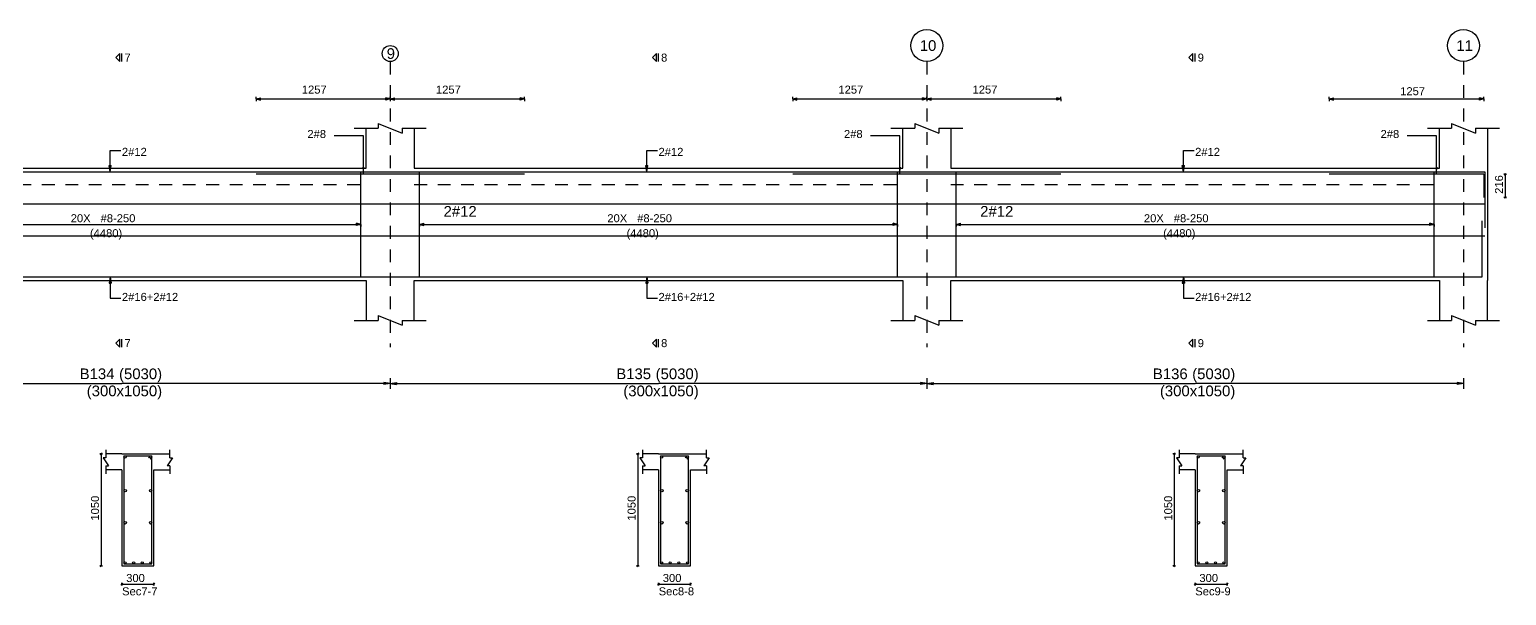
# Model space of a CAD drawing. Extents: x 0 to 98, y 3 to 248.
# Drawn here: x 64.3 to 78.14, y 216.53 to 221.83 of the extents above; entities that cross this region are included whole.
import ezdxf

# ---------------------------------------------------------------- set-up
doc = ezdxf.new("R2010")
doc.units = 0
doc.linetypes.add('ACAD_ISO02W100', pattern=[15, 12, -3])
for name, color, linetype in [('Axisline', 1, 'CONTINUOUS'), ('Axisline_Name', 2, 'CONTINUOUS'), ('Beam_bottombarlabeling', 2, 'CONTINUOUS'), ('Beam_Cross_Label', 4, 'CONTINUOUS'), ('Beam_CrossSection', 2, 'CONTINUOUS'), ('Beam_Dimensions_LS', 3, 'CONTINUOUS'), ('Beam_NameLS', 6, 'CONTINUOUS'), ('Beam_topbarsLabeling', 2, 'CONTINUOUS'), ('dim_all', 7, 'CONTINUOUS'), ('Extra_Topsteel_Labeling', 2, 'CONTINUOUS'), ('Extrabars', 7, 'CONTINUOUS'), ('Longsection', 2, 'CONTINUOUS'), ('main_botbars', 4, 'CONTINUOUS'), ('main_topbars', 4, 'CONTINUOUS'), ('SectionLine', 4, 'CONTINUOUS'), ('Sidefacebar', 140, 'CONTINUOUS'), ('Slabline', 253, 'CONTINUOUS'), ('span_dim', 7, 'CONTINUOUS'), ('spanline', 7, 'CONTINUOUS'), ('Stirrup_bar', 1, 'CONTINUOUS'), ('Stirrup_Dia_Spacing', 2, 'CONTINUOUS'), ('Stirrup_Length', 7, 'CONTINUOUS'), ('Stirrup_Numbers', 2, 'CONTINUOUS')]:
    doc.layers.add(name, color=color, linetype=linetype)
doc.styles.add('STRUDS_Arial', font='ARIAL.TTF', dxfattribs={"height": 0.04})

msp = doc.modelspace()

# ---------------------------------------------------------------- linework, layer by layer
at = {"layer": 'Axisline', "linetype": 'ACAD_ISO02W100', "ltscale": 0.01}
for p, q in [((67.68, 221.53), (67.68, 218.855)), ((72.71, 221.53), (72.71, 218.855)), ((77.74, 221.53), (77.74, 218.855))]:
    msp.add_line(p, q, dxfattribs=at)
at = {"layer": 'Axisline'}
for centre, radius in [((72.71, 221.68), 0.15), ((77.74, 221.68), 0.15), ((67.68, 221.605), 0.075)]:
    msp.add_circle(centre, radius, dxfattribs=at)
at = {"layer": 'Beam_bottombarlabeling'}
for p, q in [((65.055, 219.513), (65.045, 219.453)), ((65.045, 219.453), (65.065, 219.453)), ((65.055, 219.513), (65.055, 219.313)), ((65.055, 219.513), (65.065, 219.453)), ((70.085, 219.513), (70.075, 219.453)), ((70.075, 219.453), (70.095, 219.453)), ((70.085, 219.513), (70.085, 219.313)), ((70.085, 219.513), (70.095, 219.453)), ((75.115, 219.513), (75.105, 219.453)), ((75.105, 219.453), (75.125, 219.453)), ((75.115, 219.513), (75.115, 219.313)), ((75.115, 219.513), (75.125, 219.453)), ((65.055, 219.313), (65.155, 219.313)), ((70.085, 219.313), (70.185, 219.313)), ((75.115, 219.313), (75.215, 219.313))]:
    msp.add_line(p, q, dxfattribs=at)
for points in [[(65.055, 219.513), (65.045, 219.453), (65.055, 219.513), (65.065, 219.453)], [(70.085, 219.513), (70.075, 219.453), (70.085, 219.513), (70.095, 219.453)], [(75.115, 219.513), (75.105, 219.453), (75.115, 219.513), (75.125, 219.453)]]:
    msp.add_solid(points, dxfattribs=at)
at = {"layer": 'Beam_CrossSection'}
for p, q in [((65.015, 217.818), (64.99, 217.818)), ((64.99, 217.818), (65.04, 217.743)), ((65.015, 217.893), (65.015, 217.818)), ((65.165, 217.855), (65.015, 217.855)), ((65.165, 217.855), (65.465, 217.855)), ((65.165, 217.855), (65.165, 217.855)), ((65.465, 217.855), (65.465, 217.855)), ((65.465, 217.855), (65.615, 217.855)), ((65.64, 217.818), (65.59, 217.743)), ((65.615, 217.818), (65.615, 217.893)), ((65.615, 217.818), (65.64, 217.818)), ((70.045, 217.818), (70.02, 217.818)), ((70.02, 217.818), (70.07, 217.743)), ((70.045, 217.893), (70.045, 217.818)), ((70.195, 217.855), (70.045, 217.855)), ((70.195, 217.855), (70.495, 217.855)), ((70.195, 217.855), (70.195, 217.855)), ((70.495, 217.855), (70.495, 217.855)), ((70.495, 217.855), (70.645, 217.855)), ((70.67, 217.818), (70.62, 217.743)), ((70.645, 217.818), (70.645, 217.893)), ((70.645, 217.818), (70.67, 217.818)), ((75.075, 217.818), (75.05, 217.818)), ((75.05, 217.818), (75.1, 217.743)), ((75.075, 217.893), (75.075, 217.818)), ((75.225, 217.855), (75.075, 217.855)), ((75.225, 217.855), (75.525, 217.855)), ((75.225, 217.855), (75.225, 217.855)), ((75.525, 217.855), (75.525, 217.855)), ((75.525, 217.855), (75.675, 217.855)), ((75.7, 217.818), (75.65, 217.743)), ((75.675, 217.818), (75.675, 217.893)), ((75.675, 217.818), (75.7, 217.818)), ((65.015, 217.743), (65.015, 217.668)), ((65.015, 217.743), (65.04, 217.743)), ((65.165, 217.705), (65.015, 217.705)), ((65.165, 217.705), (65.165, 216.805)), ((65.465, 216.805), (65.465, 217.705)), ((65.465, 217.705), (65.615, 217.705)), ((65.615, 217.743), (65.59, 217.743)), ((65.615, 217.743), (65.615, 217.668)), ((70.045, 217.743), (70.045, 217.668)), ((70.045, 217.743), (70.07, 217.743)), ((70.195, 217.705), (70.045, 217.705)), ((70.195, 217.705), (70.195, 216.805)), ((70.495, 216.805), (70.495, 217.705)), ((70.495, 217.705), (70.645, 217.705)), ((70.645, 217.743), (70.62, 217.743)), ((70.645, 217.743), (70.645, 217.668)), ((75.075, 217.743), (75.075, 217.668)), ((75.075, 217.743), (75.1, 217.743)), ((75.225, 217.705), (75.075, 217.705)), ((75.225, 217.705), (75.225, 216.805)), ((75.525, 216.805), (75.525, 217.705)), ((75.525, 217.705), (75.675, 217.705)), ((75.675, 217.743), (75.65, 217.743)), ((75.675, 217.743), (75.675, 217.668)), ((65.165, 216.805), (65.465, 216.805)), ((70.195, 216.805), (70.495, 216.805)), ((75.225, 216.805), (75.525, 216.805))]:
    msp.add_line(p, q, dxfattribs=at)
at = {"layer": 'Beam_topbarsLabeling'}
for p, q in [((65.055, 220.497), (65.055, 220.697)), ((65.055, 220.697), (65.155, 220.697)), ((70.085, 220.497), (70.085, 220.697)), ((70.085, 220.697), (70.185, 220.697)), ((75.115, 220.497), (75.115, 220.697)), ((75.115, 220.697), (75.215, 220.697)), ((65.055, 220.497), (65.045, 220.557)), ((65.045, 220.557), (65.065, 220.557)), ((65.055, 220.497), (65.065, 220.557)), ((65.055, 220.557), (65.06, 220.557)), ((70.085, 220.497), (70.075, 220.557)), ((70.075, 220.557), (70.095, 220.557)), ((70.085, 220.497), (70.095, 220.557)), ((70.085, 220.557), (70.09, 220.557)), ((75.115, 220.497), (75.105, 220.557)), ((75.105, 220.557), (75.125, 220.557)), ((75.115, 220.497), (75.125, 220.557)), ((75.115, 220.557), (75.12, 220.557))]:
    msp.add_line(p, q, dxfattribs=at)
for points in [[(65.055, 220.497), (65.045, 220.557), (65.055, 220.497), (65.065, 220.557)], [(70.085, 220.497), (70.075, 220.557), (70.085, 220.497), (70.095, 220.557)], [(75.115, 220.497), (75.105, 220.557), (75.115, 220.497), (75.125, 220.557)]]:
    msp.add_solid(points, dxfattribs=at)
at = {"layer": 'dim_all'}
for p, q in [((66.4225, 221.18), (66.4225, 221.2)), ((66.4225, 221.18), (66.4225, 221.193)), ((66.4225, 221.18), (66.4225, 221.193)), ((66.4225, 221.18), (66.4625, 221.19)), ((66.4225, 221.18), (66.4225, 221.16)), ((66.4225, 221.18), (66.4625, 221.17)), ((66.4225, 221.18), (66.4225, 221.168)), ((66.4225, 221.18), (66.4225, 221.168)), ((66.4225, 221.18), (68.9375, 221.18)), ((66.4625, 221.17), (66.4625, 221.19)), ((67.68, 221.18), (67.64, 221.19)), ((67.64, 221.17), (67.64, 221.19)), ((67.68, 221.18), (67.64, 221.19)), ((67.64, 221.17), (67.64, 221.19)), ((67.68, 221.18), (67.64, 221.17)), ((67.68, 221.18), (67.64, 221.17)), ((67.68, 221.18), (67.68, 221.2)), ((67.68, 221.18), (67.68, 221.2)), ((67.68, 221.18), (67.68, 221.2)), ((67.68, 221.18), (67.68, 221.2)), ((67.68, 221.18), (67.68, 221.193)), ((67.68, 221.18), (67.68, 221.193)), ((67.68, 221.18), (67.68, 221.193)), ((67.68, 221.18), (67.68, 221.193)), ((67.68, 221.18), (67.72, 221.19)), ((67.68, 221.18), (67.72, 221.19)), ((67.68, 221.18), (67.68, 221.16)), ((67.68, 221.18), (67.72, 221.17)), ((67.68, 221.18), (67.68, 221.16)), ((67.68, 221.18), (67.68, 221.168)), ((67.68, 221.18), (67.68, 221.168)), ((67.68, 221.18), (67.68, 221.168)), ((67.68, 221.18), (67.68, 221.168)), ((67.68, 221.18), (67.68, 221.18)), ((67.68, 221.18), (67.68, 221.16)), ((67.68, 221.18), (67.72, 221.17)), ((67.68, 221.18), (67.68, 221.16)), ((67.72, 221.17), (67.72, 221.19)), ((67.72, 221.17), (67.72, 221.19)), ((68.9375, 221.18), (68.8975, 221.19)), ((68.8975, 221.17), (68.8975, 221.19)), ((68.9375, 221.18), (68.8975, 221.17)), ((68.9375, 221.18), (68.9375, 221.2)), ((68.9375, 221.18), (68.9375, 221.193)), ((68.9375, 221.18), (68.9375, 221.193)), ((68.9375, 221.18), (68.9375, 221.16)), ((68.9375, 221.18), (68.9375, 221.168)), ((68.9375, 221.18), (68.9375, 221.168)), ((71.4525, 221.18), (71.4525, 221.2)), ((71.4525, 221.18), (71.4525, 221.193)), ((71.4525, 221.18), (71.4525, 221.193)), ((71.4525, 221.18), (71.4925, 221.19)), ((71.4525, 221.18), (71.4525, 221.16)), ((71.4525, 221.18), (71.4925, 221.17)), ((71.4525, 221.18), (71.4525, 221.168)), ((71.4525, 221.18), (71.4525, 221.168)), ((71.4525, 221.18), (73.9675, 221.18)), ((71.4925, 221.17), (71.4925, 221.19)), ((72.71, 221.18), (72.67, 221.19)), ((72.67, 221.17), (72.67, 221.19)), ((72.71, 221.18), (72.67, 221.19)), ((72.67, 221.17), (72.67, 221.19)), ((72.71, 221.18), (72.67, 221.17)), ((72.71, 221.18), (72.67, 221.17)), ((72.71, 221.18), (72.71, 221.2)), ((72.71, 221.18), (72.71, 221.2)), ((72.71, 221.18), (72.71, 221.2)), ((72.71, 221.18), (72.71, 221.2)), ((72.71, 221.18), (72.71, 221.193)), ((72.71, 221.18), (72.71, 221.193)), ((72.71, 221.18), (72.71, 221.193)), ((72.71, 221.18), (72.71, 221.193)), ((72.71, 221.18), (72.75, 221.19)), ((72.71, 221.18), (72.75, 221.19)), ((72.71, 221.18), (72.71, 221.16)), ((72.71, 221.18), (72.75, 221.17)), ((72.71, 221.18), (72.71, 221.16)), ((72.71, 221.18), (72.71, 221.168)), ((72.71, 221.18), (72.71, 221.168)), ((72.71, 221.18), (72.71, 221.168)), ((72.71, 221.18), (72.71, 221.168)), ((72.71, 221.18), (72.71, 221.18)), ((72.71, 221.18), (72.71, 221.16)), ((72.71, 221.18), (72.75, 221.17)), ((72.71, 221.18), (72.71, 221.16)), ((72.75, 221.17), (72.75, 221.19)), ((72.75, 221.17), (72.75, 221.19)), ((73.9675, 221.18), (73.9275, 221.19)), ((73.9275, 221.17), (73.9275, 221.19)), ((73.9675, 221.18), (73.9275, 221.17)), ((73.9675, 221.18), (73.9675, 221.2)), ((73.9675, 221.18), (73.9675, 221.193)), ((73.9675, 221.18), (73.9675, 221.193)), ((73.9675, 221.18), (73.9675, 221.16)), ((73.9675, 221.18), (73.9675, 221.168)), ((73.9675, 221.18), (73.9675, 221.168)), ((76.4825, 221.18), (76.4825, 221.2)), ((76.4825, 221.18), (76.4825, 221.193)), ((76.4825, 221.18), (76.4825, 221.193)), ((76.4825, 221.18), (76.5225, 221.19)), ((76.4825, 221.18), (76.4825, 221.16)), ((76.4825, 221.18), (76.5225, 221.17)), ((76.4825, 221.18), (76.4825, 221.168)), ((76.4825, 221.18), (76.4825, 221.168)), ((76.4825, 221.18), (77.932, 221.18)), ((76.5225, 221.17), (76.5225, 221.19)), ((77.932, 221.18), (77.892, 221.19)), ((77.892, 221.17), (77.892, 221.19)), ((77.932, 221.18), (77.892, 221.17)), ((77.932, 221.18), (77.932, 221.2)), ((77.932, 221.18), (77.932, 221.193)), ((77.932, 221.18), (77.932, 221.193)), ((77.932, 221.18), (77.932, 221.16)), ((77.932, 221.18), (77.932, 221.168)), ((77.932, 221.18), (77.932, 221.168)), ((78.131, 220.475), (78.1185, 220.475)), ((78.131, 220.475), (78.1222, 220.466)), ((78.131, 220.475), (78.1399, 220.483)), ((78.131, 220.475), (78.1435, 220.475)), ((78.131, 220.475), (78.131, 220.258)), ((78.131, 220.258), (78.1185, 220.258)), ((78.131, 220.258), (78.1222, 220.249)), ((78.131, 220.258), (78.1399, 220.267)), ((78.131, 220.258), (78.1435, 220.258)), ((64.97, 217.855), (64.9575, 217.855)), ((64.97, 217.855), (64.9612, 217.846)), ((64.97, 217.855), (64.9789, 217.864)), ((64.97, 217.855), (64.9825, 217.855)), ((64.97, 217.855), (64.97, 216.805)), ((70, 217.855), (69.9875, 217.855)), ((70, 217.855), (69.9912, 217.846)), ((70, 217.855), (70.0089, 217.864)), ((70, 217.855), (70.0125, 217.855)), ((70, 217.855), (70, 216.805)), ((75.03, 217.855), (75.0175, 217.855)), ((75.03, 217.855), (75.0212, 217.846)), ((75.03, 217.855), (75.0389, 217.864)), ((75.03, 217.855), (75.0425, 217.855)), ((75.03, 217.855), (75.03, 216.805)), ((64.97, 216.805), (64.9789, 216.814)), ((70, 216.805), (70.0089, 216.814)), ((75.03, 216.805), (75.0389, 216.814)), ((64.97, 216.805), (64.9575, 216.805)), ((64.97, 216.805), (64.9612, 216.796)), ((64.97, 216.805), (64.9825, 216.805)), ((70, 216.805), (69.9875, 216.805)), ((70, 216.805), (69.9912, 216.796)), ((70, 216.805), (70.0125, 216.805)), ((75.03, 216.805), (75.0175, 216.805)), ((75.03, 216.805), (75.0212, 216.796)), ((75.03, 216.805), (75.0425, 216.805)), ((65.165, 216.635), (65.1562, 216.626)), ((65.165, 216.635), (65.165, 216.648)), ((65.165, 216.635), (65.1739, 216.644)), ((65.165, 216.635), (65.165, 216.623)), ((65.165, 216.635), (65.465, 216.635)), ((65.465, 216.635), (65.4562, 216.626)), ((65.465, 216.635), (65.465, 216.648)), ((65.465, 216.635), (65.4739, 216.644)), ((65.465, 216.635), (65.465, 216.623)), ((70.195, 216.635), (70.1862, 216.626)), ((70.195, 216.635), (70.195, 216.648)), ((70.195, 216.635), (70.2039, 216.644)), ((70.195, 216.635), (70.195, 216.623)), ((70.195, 216.635), (70.495, 216.635)), ((70.495, 216.635), (70.4862, 216.626)), ((70.495, 216.635), (70.495, 216.648)), ((70.495, 216.635), (70.5039, 216.644)), ((70.495, 216.635), (70.495, 216.623)), ((75.225, 216.635), (75.2162, 216.626)), ((75.225, 216.635), (75.225, 216.648)), ((75.225, 216.635), (75.2339, 216.644)), ((75.225, 216.635), (75.225, 216.623)), ((75.225, 216.635), (75.525, 216.635)), ((75.525, 216.635), (75.5162, 216.626)), ((75.525, 216.635), (75.525, 216.648)), ((75.525, 216.635), (75.5339, 216.644)), ((75.525, 216.635), (75.525, 216.623))]:
    msp.add_line(p, q, dxfattribs=at)
for points in [[(66.4225, 221.18), (66.4625, 221.19), (66.4225, 221.18), (66.4625, 221.17)], [(67.68, 221.18), (67.64, 221.19), (67.68, 221.18), (67.64, 221.17)], [(67.68, 221.18), (67.64, 221.19), (67.68, 221.18), (67.64, 221.17)], [(67.68, 221.18), (67.72, 221.19), (67.68, 221.18), (67.72, 221.17)], [(67.68, 221.18), (67.72, 221.19), (67.68, 221.18), (67.72, 221.17)], [(68.9375, 221.18), (68.8975, 221.19), (68.9375, 221.18), (68.8975, 221.17)], [(71.4525, 221.18), (71.4925, 221.19), (71.4525, 221.18), (71.4925, 221.17)], [(72.71, 221.18), (72.67, 221.19), (72.71, 221.18), (72.67, 221.17)], [(72.71, 221.18), (72.67, 221.19), (72.71, 221.18), (72.67, 221.17)], [(72.71, 221.18), (72.75, 221.19), (72.71, 221.18), (72.75, 221.17)], [(72.71, 221.18), (72.75, 221.19), (72.71, 221.18), (72.75, 221.17)], [(73.9675, 221.18), (73.9275, 221.19), (73.9675, 221.18), (73.9275, 221.17)], [(76.4825, 221.18), (76.5225, 221.19), (76.4825, 221.18), (76.5225, 221.17)], [(77.932, 221.18), (77.892, 221.19), (77.932, 221.18), (77.892, 221.17)]]:
    msp.add_solid(points, dxfattribs=at)
at = {"layer": 'Extra_Topsteel_Labeling'}
for p, q in [((67.4285, 220.834), (67.1535, 220.834)), ((67.4285, 220.484), (67.4285, 220.834)), ((72.4585, 220.834), (72.1835, 220.834)), ((72.4585, 220.484), (72.4585, 220.834)), ((77.4885, 220.834), (77.2135, 220.834)), ((77.4885, 220.484), (77.4885, 220.834))]:
    msp.add_line(p, q, dxfattribs=at)
for points in [[(67.4285, 220.484), (67.4185, 220.544), (67.4285, 220.484), (67.4385, 220.544)], [(72.4585, 220.484), (72.4485, 220.544), (72.4585, 220.484), (72.4685, 220.544)], [(77.4885, 220.484), (77.4785, 220.544), (77.4885, 220.484), (77.4985, 220.544)]]:
    msp.add_solid(points, dxfattribs=at)
at = {"layer": 'Extrabars'}
for p, q in [((68.9375, 220.475), (66.4225, 220.475)), ((73.9675, 220.475), (71.4525, 220.475)), ((77.932, 220.475), (76.4825, 220.475)), ((77.932, 220.475), (77.932, 220.258))]:
    msp.add_line(p, q, dxfattribs=at)
at = {"layer": 'Longsection'}
for p, q in [((67.3425, 220.905), (67.455, 220.905)), ((67.3425, 220.905), (67.5675, 220.905)), ((67.455, 220.53), (67.455, 220.905)), ((67.5675, 220.95), (67.5675, 220.905)), ((67.5675, 220.95), (67.7925, 220.86)), ((67.7925, 220.905), (67.7925, 220.86)), ((67.7925, 220.905), (68.0175, 220.905)), ((67.905, 220.905), (67.905, 220.53)), ((72.3725, 220.905), (72.485, 220.905)), ((72.3725, 220.905), (72.5975, 220.905)), ((72.485, 220.53), (72.485, 220.905)), ((72.5975, 220.95), (72.5975, 220.905)), ((72.5975, 220.95), (72.8225, 220.86)), ((72.8225, 220.905), (72.8225, 220.86)), ((72.8225, 220.905), (73.0475, 220.905)), ((72.935, 220.905), (72.935, 220.53)), ((77.4025, 220.905), (77.515, 220.905)), ((77.4025, 220.905), (77.6275, 220.905)), ((77.515, 220.53), (77.515, 220.905)), ((77.6275, 220.95), (77.6275, 220.905)), ((77.6275, 220.95), (77.8525, 220.86)), ((77.8525, 220.905), (77.8525, 220.86)), ((77.8525, 220.905), (78.0775, 220.905)), ((77.965, 220.905), (77.965, 220.53)), ((62.875, 220.53), (67.455, 220.53)), ((67.905, 220.53), (72.485, 220.53)), ((72.935, 220.53), (77.515, 220.53)), ((77.965, 220.53), (77.965, 219.48)), ((62.875, 219.48), (67.455, 219.48)), ((67.455, 219.48), (67.455, 219.105)), ((67.905, 219.105), (67.905, 219.48)), ((67.905, 219.48), (72.485, 219.48)), ((72.485, 219.48), (72.485, 219.105)), ((72.935, 219.105), (72.935, 219.48)), ((72.935, 219.48), (77.515, 219.48)), ((77.515, 219.48), (77.515, 219.105)), ((77.965, 219.105), (77.965, 219.48)), ((67.3425, 219.105), (67.455, 219.105)), ((67.3425, 219.105), (67.5675, 219.105)), ((67.5675, 219.15), (67.5675, 219.105)), ((67.5675, 219.15), (67.7925, 219.06)), ((67.7925, 219.105), (67.7925, 219.06)), ((67.7925, 219.105), (68.0175, 219.105)), ((72.3725, 219.105), (72.485, 219.105)), ((72.3725, 219.105), (72.5975, 219.105)), ((72.5975, 219.15), (72.5975, 219.105)), ((72.5975, 219.15), (72.8225, 219.06)), ((72.8225, 219.105), (72.8225, 219.06)), ((72.8225, 219.105), (73.0475, 219.105)), ((77.4025, 219.105), (77.515, 219.105)), ((77.4025, 219.105), (77.6275, 219.105)), ((77.6275, 219.15), (77.6275, 219.105)), ((77.6275, 219.15), (77.8525, 219.06)), ((77.8525, 219.105), (77.8525, 219.06)), ((77.8525, 219.105), (78.0775, 219.105))]:
    msp.add_line(p, q, dxfattribs=at)
at = {"layer": 'main_botbars'}
for p, q in [((62.45, 220.497), (67.88, 220.497)), ((67.48, 220.497), (72.91, 220.497)), ((72.51, 220.497), (77.94, 220.497)), ((77.94, 220.497), (77.94, 219.972)), ((77.915, 219.513), (77.915, 220.038)), ((62.475, 219.513), (67.855, 219.513)), ((67.505, 219.513), (67.505, 219.513)), ((67.505, 219.513), (72.885, 219.513)), ((72.535, 219.513), (77.915, 219.513))]:
    msp.add_line(p, q, dxfattribs=at)
for centre in [(65.1938, 216.834), (65.2746, 216.834), (65.3555, 216.834), (65.4363, 216.834), (70.2238, 216.834), (70.3046, 216.834), (70.3855, 216.834), (70.4663, 216.834), (75.2538, 216.834), (75.3346, 216.834), (75.4155, 216.834), (75.4963, 216.834)]:
    msp.add_circle(centre, 0.01, dxfattribs=at)
at = {"layer": 'main_topbars'}
for centre in [(65.1938, 217.826), (65.4363, 217.826), (70.2238, 217.826), (70.4663, 217.826), (75.2538, 217.826), (75.4963, 217.826)]:
    msp.add_circle(centre, 0.01, dxfattribs=at)
at = {"layer": 'SectionLine'}
for p, q in [((65.145, 221.605), (65.1075, 221.568)), ((65.145, 221.53), (65.1075, 221.568)), ((65.145, 221.53), (65.145, 221.605)), ((65.165, 221.53), (65.165, 221.605)), ((70.175, 221.605), (70.1375, 221.568)), ((70.175, 221.53), (70.1375, 221.568)), ((70.175, 221.53), (70.175, 221.605)), ((70.195, 221.53), (70.195, 221.605)), ((75.205, 221.605), (75.1675, 221.568)), ((75.205, 221.53), (75.1675, 221.568)), ((75.205, 221.53), (75.205, 221.605)), ((75.225, 221.53), (75.225, 221.605)), ((65.145, 218.93), (65.1075, 218.893)), ((65.145, 218.855), (65.1075, 218.893)), ((65.145, 218.855), (65.145, 218.93)), ((65.165, 218.855), (65.165, 218.93)), ((70.175, 218.93), (70.1375, 218.893)), ((70.175, 218.855), (70.1375, 218.893)), ((70.175, 218.855), (70.175, 218.93)), ((70.195, 218.855), (70.195, 218.93)), ((75.205, 218.93), (75.1675, 218.893)), ((75.205, 218.855), (75.1675, 218.893)), ((75.205, 218.855), (75.205, 218.93)), ((75.225, 218.855), (75.225, 218.93))]:
    msp.add_line(p, q, dxfattribs=at)
at = {"layer": 'Sidefacebar'}
for p, q in [((62.45, 220.197), (67.88, 220.197)), ((67.48, 220.197), (72.91, 220.197)), ((72.51, 220.197), (77.94, 220.197)), ((62.45, 219.897), (67.88, 219.897)), ((67.48, 219.897), (72.91, 219.897)), ((72.51, 219.897), (77.94, 219.897))]:
    msp.add_line(p, q, dxfattribs=at)
for centre in [(65.196, 217.51), (65.434, 217.51), (70.226, 217.51), (70.464, 217.51), (75.256, 217.51), (75.494, 217.51), (65.196, 217.21), (65.434, 217.21), (70.226, 217.21), (70.464, 217.21), (75.256, 217.21), (75.494, 217.21)]:
    msp.add_circle(centre, 0.012, dxfattribs=at)
at = {"layer": 'Slabline', "linetype": 'ACAD_ISO02W100', "ltscale": 0.01}
for p, q in [((62.875, 220.38), (67.455, 220.38)), ((67.905, 220.38), (72.485, 220.38)), ((72.935, 220.38), (77.515, 220.38))]:
    msp.add_line(p, q, dxfattribs=at)
at = {"layer": 'spanline'}
for p, q in [((62.65, 218.515), (65.165, 218.515)), ((67.68, 218.515), (65.165, 218.515)), ((67.68, 218.515), (67.62, 218.525)), ((67.62, 218.525), (67.62, 218.505)), ((67.68, 218.515), (67.62, 218.505)), ((67.68, 218.565), (67.68, 218.465)), ((67.68, 218.565), (67.68, 218.465)), ((67.68, 218.515), (67.74, 218.525)), ((67.68, 218.515), (70.195, 218.515)), ((67.68, 218.515), (67.74, 218.505)), ((67.74, 218.525), (67.74, 218.505)), ((72.71, 218.515), (70.195, 218.515)), ((72.71, 218.515), (72.65, 218.525)), ((72.65, 218.525), (72.65, 218.505)), ((72.71, 218.515), (72.65, 218.505)), ((72.71, 218.565), (72.71, 218.465)), ((72.71, 218.565), (72.71, 218.465)), ((72.71, 218.515), (72.77, 218.525)), ((72.71, 218.515), (75.225, 218.515)), ((72.71, 218.515), (72.77, 218.505)), ((72.77, 218.525), (72.77, 218.505)), ((77.74, 218.515), (75.225, 218.515)), ((77.74, 218.515), (77.68, 218.525)), ((77.68, 218.525), (77.68, 218.505)), ((77.74, 218.515), (77.68, 218.505)), ((77.74, 218.565), (77.74, 218.465))]:
    msp.add_line(p, q, dxfattribs=at)
for points in [[(67.68, 218.515), (67.62, 218.525), (67.68, 218.515), (67.62, 218.505)], [(67.68, 218.515), (67.74, 218.525), (67.68, 218.515), (67.74, 218.505)], [(72.71, 218.515), (72.65, 218.525), (72.71, 218.515), (72.65, 218.505)], [(72.71, 218.515), (72.77, 218.525), (72.71, 218.515), (72.77, 218.505)], [(77.74, 218.515), (77.68, 218.525), (77.74, 218.515), (77.68, 218.505)]]:
    msp.add_solid(points, dxfattribs=at)
at = {"layer": 'Stirrup_bar'}
for p, q in [((67.405, 219.513), (67.405, 220.497)), ((67.955, 219.513), (67.955, 220.497)), ((72.435, 219.513), (72.435, 220.497)), ((72.985, 219.513), (72.985, 220.497)), ((77.465, 219.513), (77.465, 220.497)), ((65.1838, 217.836), (65.1838, 216.824)), ((65.1838, 217.836), (65.4463, 217.836)), ((65.4292, 217.833), (65.4151, 217.819)), ((65.4433, 217.819), (65.4292, 217.805)), ((65.4463, 216.824), (65.4463, 217.836)), ((70.2138, 217.836), (70.2138, 216.824)), ((70.2138, 217.836), (70.4763, 217.836)), ((70.4592, 217.833), (70.445, 217.819)), ((70.4733, 217.819), (70.4592, 217.805)), ((70.4763, 216.824), (70.4763, 217.836)), ((75.2438, 217.836), (75.2438, 216.824)), ((75.2438, 217.836), (75.5063, 217.836)), ((75.4892, 217.833), (75.475, 217.819)), ((75.5033, 217.819), (75.4892, 217.805)), ((75.5063, 216.824), (75.5063, 217.836)), ((65.1838, 216.824), (65.4463, 216.824)), ((70.2138, 216.824), (70.4763, 216.824)), ((75.2438, 216.824), (75.5063, 216.824))]:
    msp.add_line(p, q, dxfattribs=at)
at = {"layer": 'Stirrup_Length'}
for p, q in [((62.925, 220.005), (67.405, 220.005)), ((67.405, 220.005), (67.365, 220.015)), ((67.365, 219.995), (67.365, 220.015)), ((67.405, 220.005), (67.365, 219.995)), ((67.405, 220.005), (67.405, 220.025)), ((67.405, 220.005), (67.405, 219.985)), ((67.955, 220.005), (67.955, 220.025)), ((67.955, 220.005), (67.995, 220.015)), ((67.955, 220.005), (72.435, 220.005)), ((67.955, 220.005), (67.955, 219.985)), ((67.955, 220.005), (67.995, 219.995)), ((67.995, 219.995), (67.995, 220.015)), ((72.435, 220.005), (72.395, 220.015)), ((72.395, 219.995), (72.395, 220.015)), ((72.435, 220.005), (72.395, 219.995)), ((72.435, 220.005), (72.435, 220.025)), ((72.435, 220.005), (72.435, 219.985)), ((72.985, 220.005), (72.985, 220.025)), ((72.985, 220.005), (73.025, 220.015)), ((72.985, 220.005), (77.465, 220.005)), ((72.985, 220.005), (72.985, 219.985)), ((72.985, 220.005), (73.025, 219.995)), ((73.025, 219.995), (73.025, 220.015)), ((77.465, 220.005), (77.425, 220.015)), ((77.425, 219.995), (77.425, 220.015)), ((77.465, 220.005), (77.425, 219.995)), ((77.465, 220.005), (77.465, 220.025)), ((77.465, 220.005), (77.465, 219.985))]:
    msp.add_line(p, q, dxfattribs=at)
for points in [[(67.405, 220.005), (67.365, 220.015), (67.405, 220.005), (67.365, 219.995)], [(67.955, 220.005), (67.995, 220.015), (67.955, 220.005), (67.995, 219.995)], [(72.435, 220.005), (72.395, 220.015), (72.435, 220.005), (72.395, 219.995)], [(72.985, 220.005), (73.025, 220.015), (72.985, 220.005), (73.025, 219.995)], [(77.465, 220.005), (77.425, 220.015), (77.465, 220.005), (77.425, 219.995)]]:
    msp.add_solid(points, dxfattribs=at)

# ---------------------------------------------------------------- texts
at = {"layer": 'Axisline_Name', "style": 'STRUDS_Arial'}
for s, p in [('9', (67.647, 221.555)), ('10', (72.644, 221.63)), ('11', (77.674, 221.63))]:
    msp.add_text(s, height=0.1, dxfattribs=at).set_placement(p)
at = {"layer": 'Beam_bottombarlabeling', "style": 'STRUDS_Arial'}
for p in [(65.165, 219.288), (70.195, 219.288), (75.225, 219.288)]:
    msp.add_text('2#16+2#12', height=0.075, dxfattribs=at).set_placement(p)
at = {"layer": 'Beam_Cross_Label', "style": 'STRUDS_Arial'}
for s, p in [('Sec7-7', (65.1665, 216.53)), ('Sec8-8', (70.1965, 216.53)), ('Sec9-9', (75.2265, 216.53))]:
    msp.add_text(s, height=0.075, dxfattribs=at).set_placement(p)
at = {"layer": 'Beam_Dimensions_LS', "style": 'STRUDS_Arial'}
for p in [(64.835, 218.395), (69.865, 218.395), (74.895, 218.395)]:
    msp.add_text('(300x1050)', height=0.1, dxfattribs=at).set_placement(p)
at = {"layer": 'Beam_NameLS', "style": 'STRUDS_Arial'}
for s, p in [('B134', (64.769, 218.555)), ('B135', (69.799, 218.555)), ('B136', (74.829, 218.555))]:
    msp.add_text(s, height=0.1, dxfattribs=at).set_placement(p)
at = {"layer": 'Beam_topbarsLabeling', "style": 'STRUDS_Arial'}
for p in [(65.165, 220.647), (70.195, 220.647), (75.225, 220.647)]:
    msp.add_text('2#12', height=0.075, dxfattribs=at).set_placement(p)
at = {"layer": 'dim_all', "style": 'STRUDS_Arial'}
for s, p in [('1257', (66.8513, 221.23)), ('1257', (68.1088, 221.23)), ('1257', (71.8813, 221.23)), ('1257', (73.1388, 221.23)), ('1257', (77.1473, 221.215)), ('300', (65.205, 216.655)), ('300', (70.235, 216.655)), ('300', (75.265, 216.655))]:
    msp.add_text(s, height=0.075, dxfattribs=at).set_placement(p)
for s, p in [('216', (78.111, 220.291)), ('1050', (64.95, 217.23)), ('1050', (69.98, 217.23)), ('1050', (75.01, 217.23))]:
    msp.add_text(s, height=0.075, rotation=90, dxfattribs=at).set_placement(p)
at = {"layer": 'Extra_Topsteel_Labeling', "style": 'STRUDS_Arial'}
for p in [(66.9035, 220.814), (71.9335, 220.814), (76.9635, 220.814)]:
    msp.add_text('2#8', height=0.075, dxfattribs=at).set_placement(p)
at = {"layer": 'SectionLine', "style": 'STRUDS_Arial'}
for s, p in [('7', (65.189, 221.53)), ('8', (70.219, 221.53)), ('9', (75.249, 221.53)), ('7', (65.189, 218.855)), ('8', (70.219, 218.855)), ('9', (75.249, 218.855))]:
    msp.add_text(s, height=0.075, dxfattribs=at).set_placement(p)
at = {"layer": 'Sidefacebar', "style": 'STRUDS_Arial'}
for p in [(68.18, 220.077), (73.21, 220.077)]:
    msp.add_text('2#12', height=0.1, dxfattribs=at).set_placement(p)
at = {"layer": 'span_dim', "style": 'STRUDS_Arial'}
for p in [(65.099, 218.555), (70.129, 218.555), (75.159, 218.555)]:
    msp.add_text(' (5030) ', height=0.1, dxfattribs=at).set_placement(p)
at = {"layer": 'Stirrup_Dia_Spacing', "style": 'STRUDS_Arial'}
for p in [(64.965, 220.025), (69.995, 220.025), (75.025, 220.025)]:
    msp.add_text('#8-250', height=0.075, dxfattribs=at).set_placement(p)
at = {"layer": 'Stirrup_Length', "style": 'STRUDS_Arial'}
for p in [(64.865, 219.885), (69.895, 219.885), (74.925, 219.885)]:
    msp.add_text('(4480)', height=0.075, dxfattribs=at).set_placement(p)
at = {"layer": 'Stirrup_Numbers', "style": 'STRUDS_Arial'}
for p in [(64.685, 220.025), (69.715, 220.025), (74.745, 220.025)]:
    msp.add_text('20X', height=0.075, dxfattribs=at).set_placement(p)

doc.saveas('drawing.dxf')
